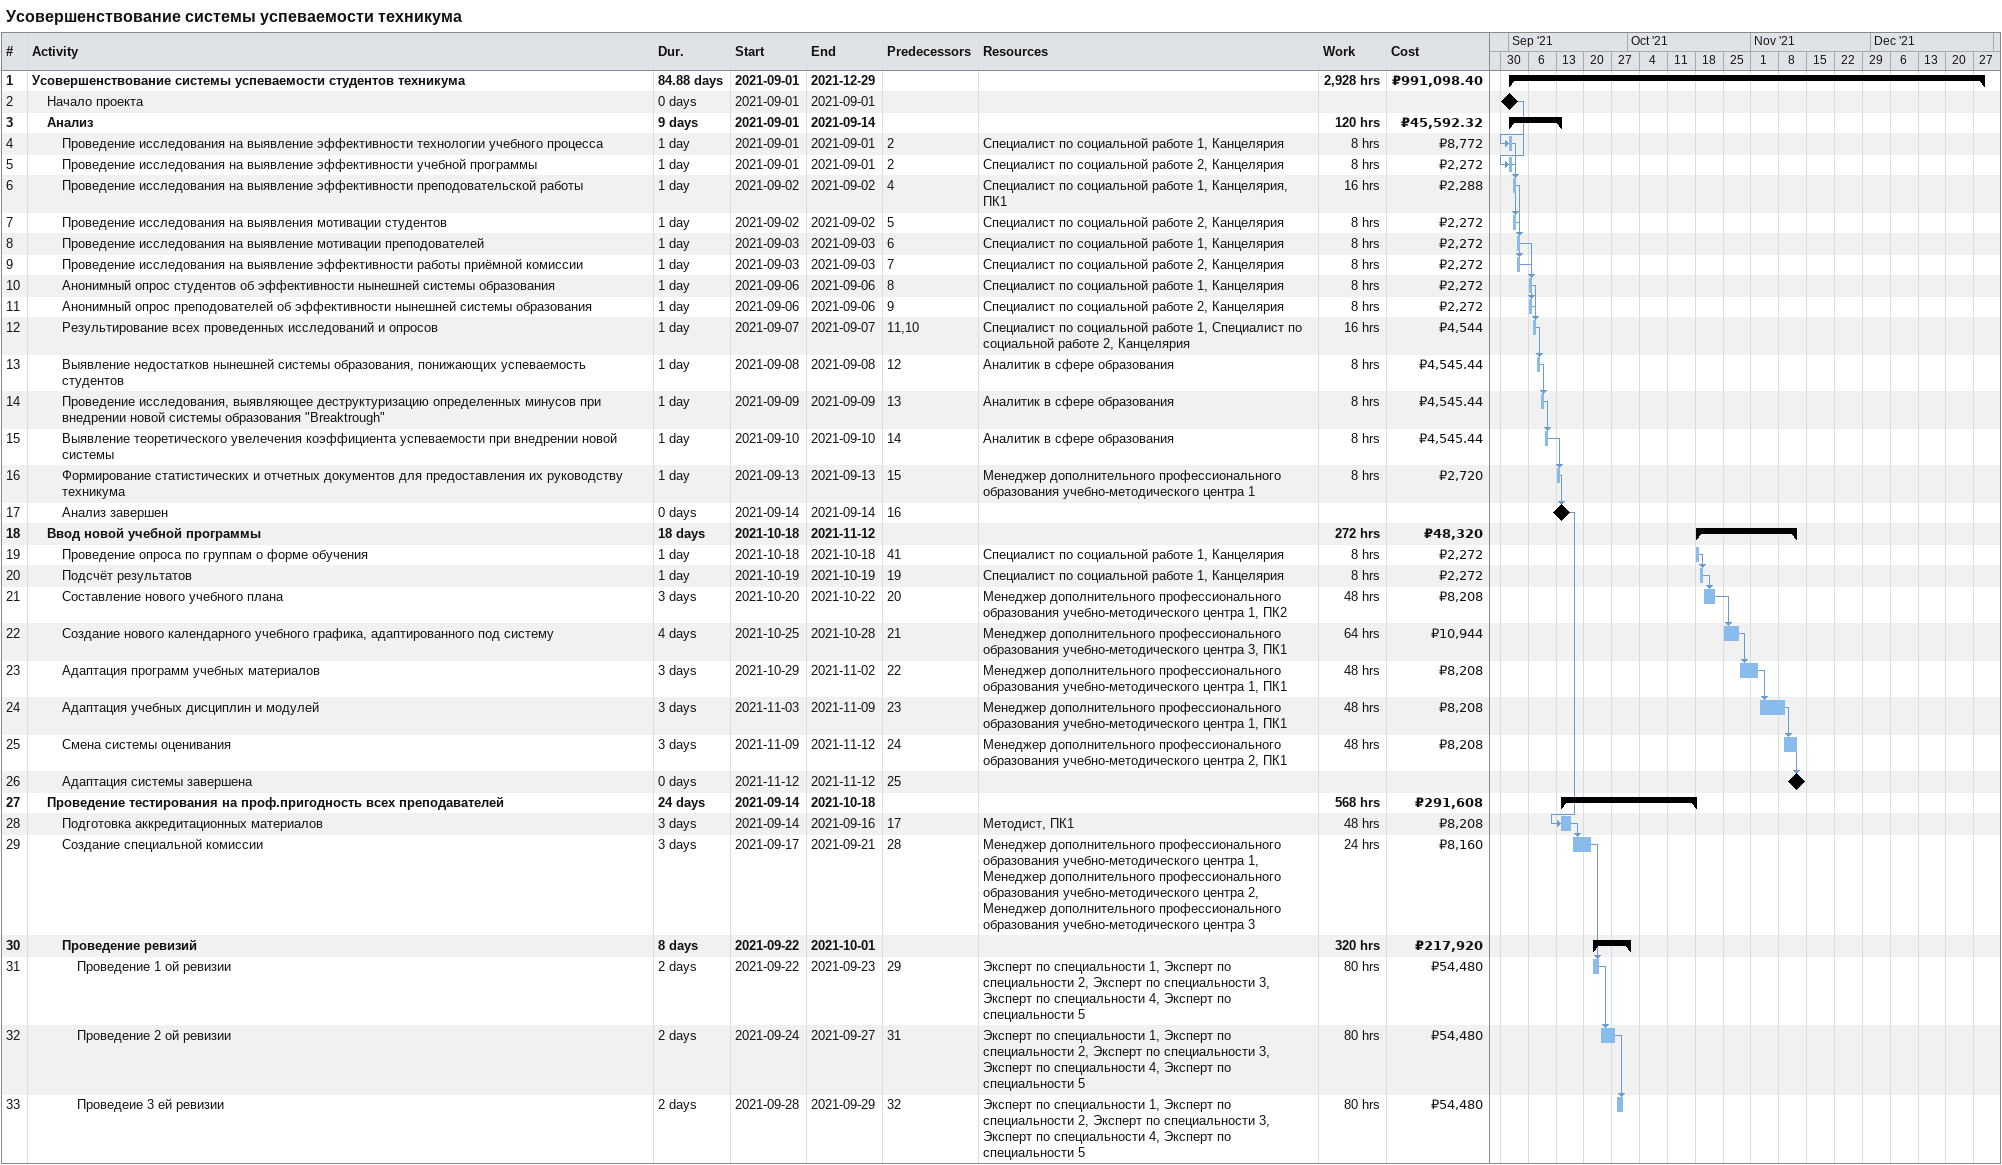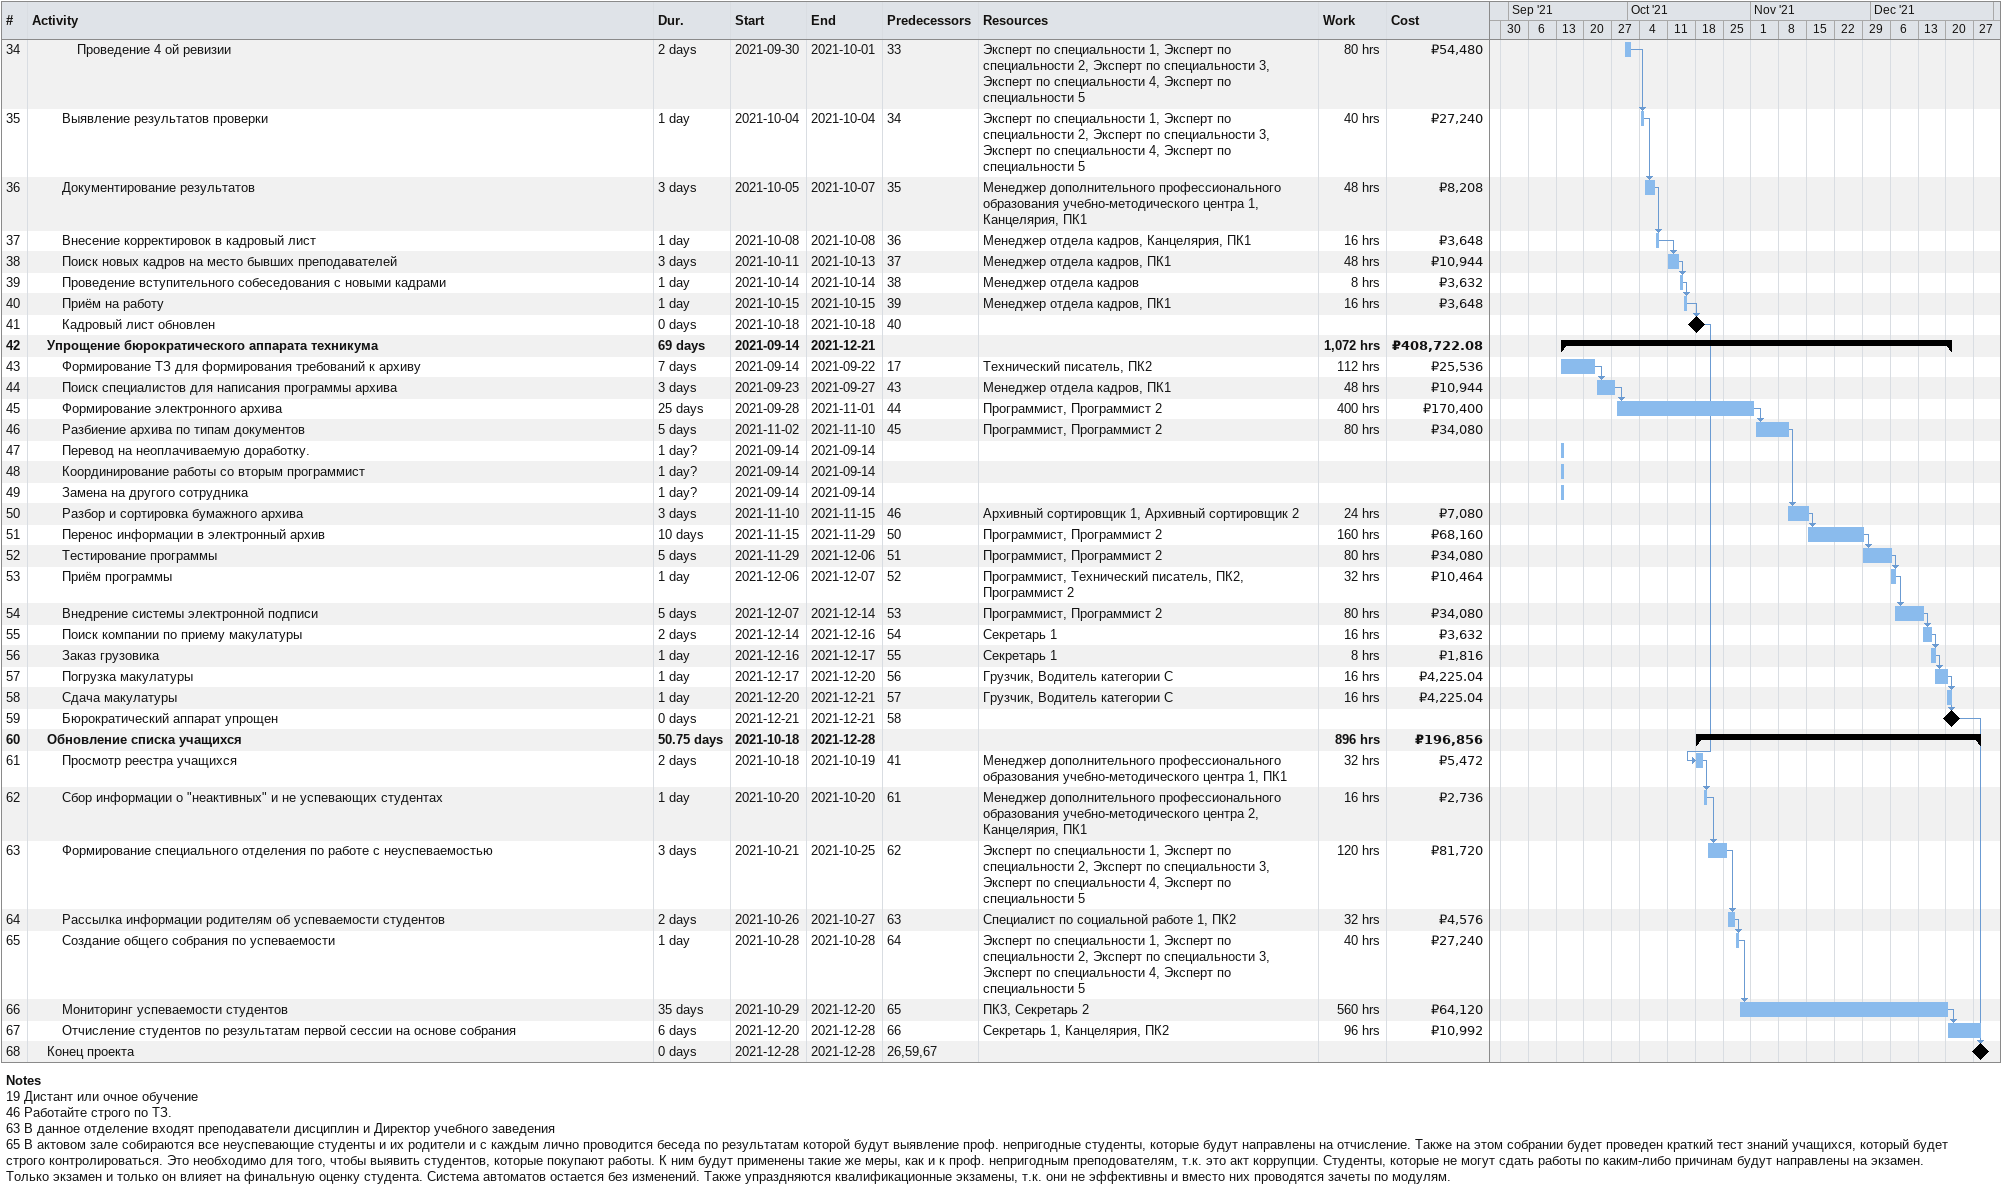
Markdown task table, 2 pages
Усовершенствование системы успеваемости техникума

| ID | Level | Task | Duration | Start | Finish | Predecessors | Resources | Work (h) | Cost (₽) |
|---|---|---|---|---|---|---|---|---|---|
| 1 | 1 | **Усовершенствование системы успеваемости студентов техникума** | 84.88d | 2021-09-01 | 2021-12-29 |  |  | 2928 | 991098.40 |
| 2 | 2 | Начало проекта | 0d | 2021-09-01 | 2021-09-01 |  |  |  |  |
| 3 | 2 | **Анализ** | 9d | 2021-09-01 | 2021-09-14 |  |  | 120 | 45592.32 |
| 4 | 3 | Проведение исследования на выявление эффективности технологии учебного процесса | 1d | 2021-09-01 | 2021-09-01 | 2 | Специалист по социальной работе 1, Канцелярия | 8 | 8772 |
| 5 | 3 | Проведение исследования на выявление эффективности учебной программы | 1d | 2021-09-01 | 2021-09-01 | 2 | Специалист по социальной работе 2, Канцелярия | 8 | 2272 |
| 6 | 3 | Проведение исследования на выявление эффективности преподовательской работы | 1d | 2021-09-02 | 2021-09-02 | 4 | Специалист по социальной работе 1, Канцелярия, ПК1 | 16 | 2288 |
| 7 | 3 | Проведение исследования на выявления мотивации студентов | 1d | 2021-09-02 | 2021-09-02 | 5 | Специалист по социальной работе 2, Канцелярия | 8 | 2272 |
| 8 | 3 | Проведение исследования на выявление мотивации преподователей | 1d | 2021-09-03 | 2021-09-03 | 6 | Специалист по социальной работе 1, Канцелярия | 8 | 2272 |
| 9 | 3 | Проведение исследования на выявление эффективности работы приёмной комиссии | 1d | 2021-09-03 | 2021-09-03 | 7 | Специалист по социальной работе 2, Канцелярия | 8 | 2272 |
| 10 | 3 | Анонимный опрос студентов об эффективности нынешней системы образования | 1d | 2021-09-06 | 2021-09-06 | 8 | Специалист по социальной работе 1, Канцелярия | 8 | 2272 |
| 11 | 3 | Анонимный опрос преподователей об эффективности нынешней системы образования | 1d | 2021-09-06 | 2021-09-06 | 9 | Специалист по социальной работе 2, Канцелярия | 8 | 2272 |
| 12 | 3 | Результирование всех проведенных исследований и опросов | 1d | 2021-09-07 | 2021-09-07 | 11, 10 | Специалист по социальной работе 1, Специалист по социальной работе 2, Канцелярия | 16 | 4544 |
| 13 | 3 | Выявление недостатков нынешней системы образования, понижающих успеваемость студентов | 1d | 2021-09-08 | 2021-09-08 | 12 | Аналитик в сфере образования | 8 | 4545.44 |
| 14 | 3 | Проведение исследования, выявляющее деструктуризацию определенных минусов при внедрении новой системы образования "Breaktrough" | 1d | 2021-09-09 | 2021-09-09 | 13 | Аналитик в сфере образования | 8 | 4545.44 |
| 15 | 3 | Выявление теоретического увелечения коэффициента успеваемости при внедрении новой системы | 1d | 2021-09-10 | 2021-09-10 | 14 | Аналитик в сфере образования | 8 | 4545.44 |
| 16 | 3 | Формирование статистических и отчетных документов для предоставления их руководству техникума | 1d | 2021-09-13 | 2021-09-13 | 15 | Менеджер дополнительного профессионального образования учебно-методического центра 1 | 8 | 2720 |
| 17 | 3 | Анализ завершен | 0d | 2021-09-14 | 2021-09-14 | 16 |  |  |  |
| 18 | 2 | **Ввод новой учебной программы** | 18d | 2021-10-18 | 2021-11-12 |  |  | 272 | 48320 |
| 19 | 3 | Проведение опроса по группам о форме обучения | 1d | 2021-10-18 | 2021-10-18 | 41 | Специалист по социальной работе 1, Канцелярия | 8 | 2272 |
| 20 | 3 | Подсчёт результатов | 1d | 2021-10-19 | 2021-10-19 | 19 | Специалист по социальной работе 1, Канцелярия | 8 | 2272 |
| 21 | 3 | Составление нового учебного плана | 3d | 2021-10-20 | 2021-10-22 | 20 | Менеджер дополнительного профессионального образования учебно-методического центра 1, ПК2 | 48 | 8208 |
| 22 | 3 | Создание нового календарного учебного графика, адаптированного под систему | 4d | 2021-10-25 | 2021-10-28 | 21 | Менеджер дополнительного профессионального образования учебно-методического центра 3, ПК1 | 64 | 10944 |
| 23 | 3 | Адаптация программ учебных материалов | 3d | 2021-10-29 | 2021-11-02 | 22 | Менеджер дополнительного профессионального образования учебно-методического центра 1, ПК1 | 48 | 8208 |
| 24 | 3 | Адаптация учебных дисциплин и модулей | 3d | 2021-11-03 | 2021-11-09 | 23 | Менеджер дополнительного профессионального образования учебно-методического центра 1, ПК1 | 48 | 8208 |
| 25 | 3 | Смена системы оценивания | 3d | 2021-11-09 | 2021-11-12 | 24 | Менеджер дополнительного профессионального образования учебно-методического центра 2, ПК1 | 48 | 8208 |
| 26 | 3 | Адаптация системы завершена | 0d | 2021-11-12 | 2021-11-12 | 25 |  |  |  |
| 27 | 2 | **Проведение тестирования на проф.пригодность всех преподавателей** | 24d | 2021-09-14 | 2021-10-18 |  |  | 568 | 291608 |
| 28 | 3 | Подготовка аккредитационных материалов | 3d | 2021-09-14 | 2021-09-16 | 17 | Методист, ПК1 | 48 | 8208 |
| 29 | 3 | Создание специальной комиссии | 3d | 2021-09-17 | 2021-09-21 | 28 | Менеджер дополнительного профессионального образования учебно-методического центра 1, Менеджер дополнительного профессионального образования учебно-методического центра 2, Менеджер дополнительного профессионального образования учебно-методического центра 3 | 24 | 8160 |
| 30 | 3 | **Проведение ревизий** | 8d | 2021-09-22 | 2021-10-01 |  |  | 320 | 217920 |
| 31 | 4 | Проведение 1 ой ревизии | 2d | 2021-09-22 | 2021-09-23 | 29 | Эксперт по специальности 1, Эксперт по специальности 2, Эксперт по специальности 3, Эксперт по специальности 4, Эксперт по специальности 5 | 80 | 54480 |
| 32 | 4 | Проведение 2 ой ревизии | 2d | 2021-09-24 | 2021-09-27 | 31 | Эксперт по специальности 1, Эксперт по специальности 2, Эксперт по специальности 3, Эксперт по специальности 4, Эксперт по специальности 5 | 80 | 54480 |
| 33 | 4 | Проведеие 3 ей ревизии | 2d | 2021-09-28 | 2021-09-29 | 32 | Эксперт по специальности 1, Эксперт по специальности 2, Эксперт по специальности 3, Эксперт по специальности 4, Эксперт по специальности 5 | 80 | 54480 |
| 34 | 4 | Проведение 4 ой ревизии | 2d | 2021-09-30 | 2021-10-01 | 33 | Эксперт по специальности 1, Эксперт по специальности 2, Эксперт по специальности 3, Эксперт по специальности 4, Эксперт по специальности 5 | 80 | 54480 |
| 35 | 3 | Выявление результатов проверки | 1d | 2021-10-04 | 2021-10-04 | 34 | Эксперт по специальности 1, Эксперт по специальности 2, Эксперт по специальности 3, Эксперт по специальности 4, Эксперт по специальности 5 | 40 | 27240 |
| 36 | 3 | Документирование результатов | 3d | 2021-10-05 | 2021-10-07 | 35 | Менеджер дополнительного профессионального образования учебно-методического центра 1, Канцелярия, ПК1 | 48 | 8208 |
| 37 | 3 | Внесение корректировок в кадровый лист | 1d | 2021-10-08 | 2021-10-08 | 36 | Менеджер отдела кадров, Канцелярия, ПК1 | 16 | 3648 |
| 38 | 3 | Поиск новых кадров на место бывших преподавателей | 3d | 2021-10-11 | 2021-10-13 | 37 | Менеджер отдела кадров, ПК1 | 48 | 10944 |
| 39 | 3 | Проведение вступительного собеседования с новыми кадрами | 1d | 2021-10-14 | 2021-10-14 | 38 | Менеджер отдела кадров | 8 | 3632 |
| 40 | 3 | Приём на работу | 1d | 2021-10-15 | 2021-10-15 | 39 | Менеджер отдела кадров, ПК1 | 16 | 3648 |
| 41 | 3 | Кадровый лист обновлен | 0d | 2021-10-18 | 2021-10-18 | 40 |  |  |  |
| 42 | 2 | **Упрощение бюрократического аппарата техникума** | 69d | 2021-09-14 | 2021-12-21 |  |  | 1072 | 408722.08 |
| 43 | 3 | Формирование ТЗ для формирования требований к архиву | 7d | 2021-09-14 | 2021-09-22 | 17 | Технический писатель, ПК2 | 112 | 25536 |
| 44 | 3 | Поиск специалистов для написания программы архива | 3d | 2021-09-23 | 2021-09-27 | 43 | Менеджер отдела кадров, ПК1 | 48 | 10944 |
| 45 | 3 | Формирование электронного архива | 25d | 2021-09-28 | 2021-11-01 | 44 | Программист, Программист 2 | 400 | 170400 |
| 46 | 3 | Разбиение архива по типам документов | 5d | 2021-11-02 | 2021-11-10 | 45 | Программист, Программист 2 | 80 | 34080 |
| 47 | 3 | Перевод на неоплачиваемую доработку. | 1d? | 2021-09-14 | 2021-09-14 |  |  |  |  |
| 48 | 3 | Координирование работы со вторым программист | 1d? | 2021-09-14 | 2021-09-14 |  |  |  |  |
| 49 | 3 | Замена на другого сотрудника | 1d? | 2021-09-14 | 2021-09-14 |  |  |  |  |
| 50 | 3 | Разбор и сортировка бумажного архива | 3d | 2021-11-10 | 2021-11-15 | 46 | Архивный сортировщик 1, Архивный сортировщик 2 | 24 | 7080 |
| 51 | 3 | Перенос информации в электронный архив | 10d | 2021-11-15 | 2021-11-29 | 50 | Программист, Программист 2 | 160 | 68160 |
| 52 | 3 | Тестирование программы | 5d | 2021-11-29 | 2021-12-06 | 51 | Программист, Программист 2 | 80 | 34080 |
| 53 | 3 | Приём программы | 1d | 2021-12-06 | 2021-12-07 | 52 | Программист, Технический писатель, ПК2, Программист 2 | 32 | 10464 |
| 54 | 3 | Внедрение системы электронной подписи | 5d | 2021-12-07 | 2021-12-14 | 53 | Программист, Программист 2 | 80 | 34080 |
| 55 | 3 | Поиск компании по приему макулатуры | 2d | 2021-12-14 | 2021-12-16 | 54 | Секретарь 1 | 16 | 3632 |
| 56 | 3 | Заказ грузовика | 1d | 2021-12-16 | 2021-12-17 | 55 | Секретарь 1 | 8 | 1816 |
| 57 | 3 | Погрузка макулатуры | 1d | 2021-12-17 | 2021-12-20 | 56 | Грузчик, Водитель категории C | 16 | 4225.04 |
| 58 | 3 | Сдача макулатуры | 1d | 2021-12-20 | 2021-12-21 | 57 | Грузчик, Водитель категории C | 16 | 4225.04 |
| 59 | 3 | Бюрократический аппарат упрощен | 0d | 2021-12-21 | 2021-12-21 | 58 |  |  |  |
| 60 | 2 | **Обновление списка учащихся** | 50.75d | 2021-10-18 | 2021-12-28 |  |  | 896 | 196856 |
| 61 | 3 | Просмотр реестра учащихся | 2d | 2021-10-18 | 2021-10-19 | 41 | Менеджер дополнительного профессионального образования учебно-методического центра 1, ПК1 | 32 | 5472 |
| 62 | 3 | Сбор информации о "неактивных" и не успевающих студентах | 1d | 2021-10-20 | 2021-10-20 | 61 | Менеджер дополнительного профессионального образования учебно-методического центра 2, Канцелярия, ПК1 | 16 | 2736 |
| 63 | 3 | Формирование специального отделения по работе с неуспеваемостью | 3d | 2021-10-21 | 2021-10-25 | 62 | Эксперт по специальности 1, Эксперт по специальности 2, Эксперт по специальности 3, Эксперт по специальности 4, Эксперт по специальности 5 | 120 | 81720 |
| 64 | 3 | Рассылка информации родителям об успеваемости студентов | 2d | 2021-10-26 | 2021-10-27 | 63 | Специалист по социальной работе 1, ПК2 | 32 | 4576 |
| 65 | 3 | Создание общего собрания по успеваемости | 1d | 2021-10-28 | 2021-10-28 | 64 | Эксперт по специальности 1, Эксперт по специальности 2, Эксперт по специальности 3, Эксперт по специальности 4, Эксперт по специальности 5 | 40 | 27240 |
| 66 | 3 | Мониторинг успеваемости студентов | 35d | 2021-10-29 | 2021-12-20 | 65 | ПК3, Секретарь 2 | 560 | 64120 |
| 67 | 3 | Отчисление студентов по результатам первой сессии на основе собрания | 6d | 2021-12-20 | 2021-12-28 | 66 | Секретарь 1, Канцелярия, ПК2 | 96 | 10992 |
| 68 | 2 | Конец проекта | 0d | 2021-12-28 | 2021-12-28 | 26, 59, 67 |  |  |  |

Notes
- 19: Дистант или очное обучение
- 46: Работайте строго по ТЗ.
- 63: В данное отделение входят преподаватели дисциплин и Директор учебного заведения
- 65: В актовом зале собираются все неуспевающие студенты и их родители и с каждым лично проводится беседа по результатам которой будут выявление проф. непригодные студенты, которые будут направлены на отчисление. Также на этом собрании будет проведен краткий тест знаний учащихся, который будет строго контролироваться. Это необходимо для того, чтобы выявить студентов, которые покупают работы. К ним будут применены такие же меры, как и к проф. непригодным преподователям, т.к. это акт коррупции. Студенты, которые не могут сдать работы по каким-либо причинам будут направлены на экзамен. Только экзамен и только он влияет на финальную оценку студента. Система автоматов остается без изменений. Также упраздняются квалификационные экзамены, т.к. они не эффективны и вместо них проводятся зачеты по модулям.
